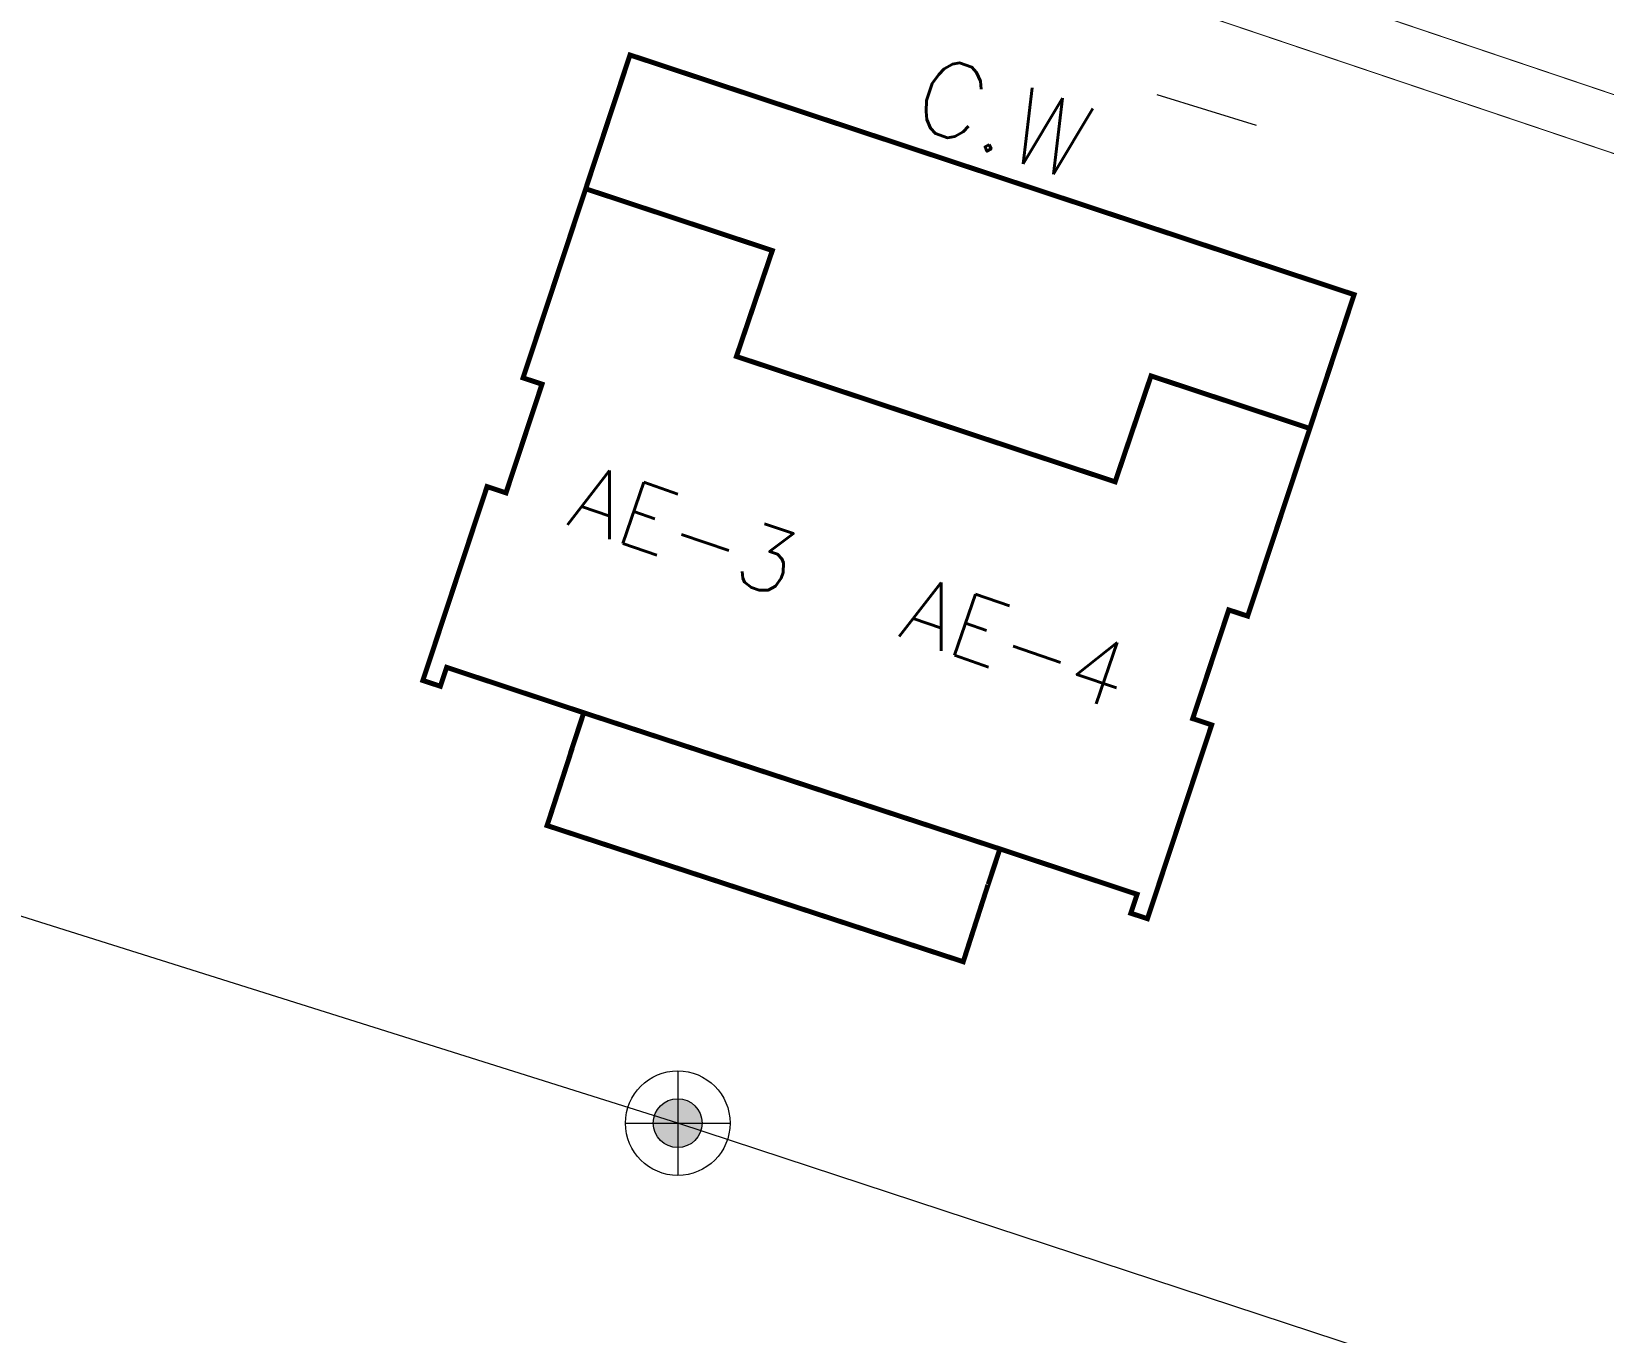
# Model space of a CAD drawing. Header units: inches. Extents: x 350994 to 353538, y 1581369 to 1583842.
# Drawn here: x 351414.53 to 351446.09, y 1583205.24 to 1583231.37 of the extents above; entities that cross this region are included whole.
import ezdxf
from ezdxf.enums import TextEntityAlignment as Align

# ---------------------------------------------------------------- set-up
doc = ezdxf.new("R2010")
doc.units = ezdxf.units.IN
doc.header["$MEASUREMENT"] = 0
for name, pattern in [('1', [0]), ('ACAD_ISO03W100', [30, 12, -18]), ('DASHDOTX2', [2, 1, -0.5, 0, -0.5])]:
    doc.linetypes.add(name, pattern=pattern)
for name, color, linetype in [('BOUNDARY', 5, 'Continuous'), ('BULDING', 5, '1'), ('CULVERT', 255, '1'), ('CW', 94, '1'), ('EP TF', 5, 'Continuous')]:
    doc.layers.add(name, color=color, linetype=linetype)
doc.styles.add('ROMANS', font='ROMANS.shx')
doc.styles.get("Standard").update_dxf_attribs({"font": 'arial.ttf'})
doc.linetypes.add('SILT_FENCE', pattern='A,0.5,-0.2,["EP",Standard,S=0.1,R=0,X=-0.1,Y=-0.05],-0.2', length=0.9)

# ---------------------------------------------------------------- blocks, each defined once
blk = doc.blocks.new('EP1')
at = {"layer": 'EP TF', "lineweight": 5}
h = blk.add_hatch(color=252, dxfattribs=at)
edge = h.paths.add_edge_path()
edge.add_arc((351339.7712355755, 1583222.913694198), 0.4899999999999999, 0, 360)
at = {"layer": 'EP TF', "color": 252, "lineweight": 5}
for points in [[(351339.7712355755, 1583223.963694199), (351339.7712355755, 1583221.863694198)], [(351338.7212355755, 1583222.913694198), (351340.8212355755, 1583222.913694198)]]:
    blk.add_lwpolyline(points, dxfattribs=at)
for radius in [1.05, 0.4899999999999999]:
    blk.add_circle((351339.7712355755, 1583222.913694198), radius, dxfattribs=at)

msp = doc.modelspace()

# ---------------------------------------------------------------- linework, layer by layer
at = {"layer": 'BOUNDARY', "lineweight": 5}
msp.add_lwpolyline([(351439.1278678779, 1583229.476382264), (351437.1325245504, 1583230.095193252)], dxfattribs=at)
at = {"layer": 'BOUNDARY', "lineweight": 5, "elevation": 100.418441}
msp.add_lwpolyline([(351433.7349337218, 1583214.230595844, 0.1, 0.1, 0), (351433.2380998888, 1583212.686518252, 0.1, 0.1, 0), (351424.8840952583, 1583215.420673813, 0.1, 0.1, 0), (351425.373339185, 1583216.925009872, 0.1, 0.1, 0), (351425.3693301951, 1583216.926337127, 0.1, 0.1, 0), (351425.6207645835, 1583217.685797954, 0.1, 0.1, 0), (351422.8677190841, 1583218.597247612, 0.1, 0.1, 0), (351422.74200189, 1583218.217517199, 0.1, 0.1, 0), (351422.3907512572, 1583218.333805603, 0.1, 0.1, 0), (351423.6793524976, 1583222.226042343, 0.1, 0.1, 0), (351424.0590829112, 1583222.100325149, 0.1, 0.1, 0), (351424.7819567778, 1583224.283775028, 0.1, 0.1, 0), (351424.4022263641, 1583224.409492222, 0.1, 0.1, 0), (351425.6593983058, 1583228.206796359, 0.1, 0.1, 0), (351425.6593983058, 1583228.206796359, 0.1, 0.1, 0), (351429.4057122712, 1583226.966505713, 0.1, 0.1, 0), (351428.6850858681, 1583224.839655556, 0.1, 0.1, 0), (351436.2873808907, 1583222.322766824, 0.1, 0.1, 0), (351437.0080072939, 1583224.449616981, 0.1, 0.1, 0), (351440.1954641188, 1583223.394346942, 0.1, 0.1, 0), (351440.1954641188, 1583223.394346942, 0.1, 0.1, 0), (351440.1954641188, 1583223.394346942, 0.1, 0.1, 0), (351440.1954641188, 1583223.394346942, 0.1, 0.1, 0), (351438.9477209667, 1583219.625522586, 0.1, 0.1, 0), (351438.567990553, 1583219.751239779, 0.1, 0.1, 0), (351437.8451166864, 1583217.567789901, 0.1, 0.1, 0), (351438.2248471001, 1583217.442072707, 0.1, 0.1, 0), (351436.9362458598, 1583213.549835966, 0.1, 0.1, 0), (351436.6020975193, 1583213.660462322, 0.1, 0.1, 0), (351436.7278147134, 1583214.040192735, 0.1, 0.1, 0), (351433.9747692141, 1583214.951642393, 0.1, 0.1, 0), (351433.7233348257, 1583214.192181565, 0.1, 0.1, 0), (351433.7226465766, 1583214.192409424, 0, 0, 0)], format="xyseb", dxfattribs=at)
at = {"layer": 'BOUNDARY', "lineweight": 5, "const_width": 0.1, "elevation": 100.418441}
msp.add_lwpolyline([(351425.6207645835, 1583217.685797954), (351433.9747692141, 1583214.951642393)], dxfattribs=at)
at = {"layer": 'CULVERT', "color": 250, "linetype": 'DASHDOTX2', "lineweight": 5, "ltscale": 2, "const_width": 0.02}
for points in [[(351567.1137796043, 1583218.213279681), (351558.2436424205, 1583191.154282313), (351387.5344368593, 1583248.735826876), (351393.8266867524, 1583272.768966584)], [(351564.2070947409, 1583219.025830181), (351555.7302422737, 1583193.16657639), (351389.4144511289, 1583249.29448236), (351395.7086643499, 1583272.04087405)]]:
    msp.add_lwpolyline(points, dxfattribs=at)
at = {"layer": 'CW', "linetype": 'ACAD_ISO03W100', "lineweight": 5, "ltscale": 0.1, "const_width": 0.1, "elevation": 100.418441}
msp.add_lwpolyline([(351425.6593983058, 1583228.206796359), (351426.5488474544, 1583230.893389036), (351441.0849132676, 1583226.080939618), (351440.1954641188, 1583223.394346942)], dxfattribs=at)
at = {"layer": 'EP TF', "color": 252, "linetype": 'SILT_FENCE', "lineweight": 5, "ltscale": 6, "elevation": 98.457427}
msp.add_lwpolyline([(351860.5991145193, 1583050.456719479), (351843.1168704951, 1583054.927096295), (351805.4278480861, 1583069.434378093), (351749.9959203256, 1583088.042857776), (351693.3236467329, 1583107.194631142), (351559.8181628567, 1583166.633766417), (351530.9957358875, 1583175.986209192), (351505.5162754621, 1583184.189249058), (351479.5538313868, 1583192.597754818), (351455.0221874649, 1583200.394715584), (351427.5067314577, 1583209.445544923), (351401.1812975274, 1583217.743811828), (351377.10420116, 1583229.331825108), (351383.8884915607, 1583253.39379678), (351390.1839333686, 1583276.102396994), (351398.1710733921, 1583304.679880996), (351406.6126837491, 1583334.670581048), (351412.5706261651, 1583355.244265545), (351419.6560528136, 1583379.976394005), (351427.7426191405, 1583409.246559189), (351437.3147034462, 1583441.687055955)], dxfattribs=at)

# ---------------------------------------------------------------- block references
at = {"layer": 'EP TF', "color": 1, "lineweight": 5}
msp.add_blockref('EP1', (87.73549588216702, -13.46814927528612, 98.457427), dxfattribs=at)

# ---------------------------------------------------------------- texts
at = {"layer": 'BULDING', "color": 0, "linetype": 'Continuous', "lineweight": 9, "style": 'ROMANS'}
for s, p in [('AE-3', (351427.6411166365, 1583221.345541202, 92.36725297230001)), ('AE-4', (351434.3000378864, 1583219.101518172, 92.36725297230001))]:
    msp.add_text(s, height=1.3, rotation=341.0931188213407, dxfattribs=at).set_placement(p, align=Align.MIDDLE_CENTER)
at = {"layer": 'CW', "linetype": 'ACAD_ISO03W100', "lineweight": 9, "ltscale": 0.1, "style": 'ROMANS'}
msp.add_text('C.W', height=1.5, rotation=341.0931188213407, dxfattribs=at).set_placement((351434.0471966692, 1583229.638911887), align=Align.MIDDLE_CENTER)

doc.saveas('drawing.dxf')
